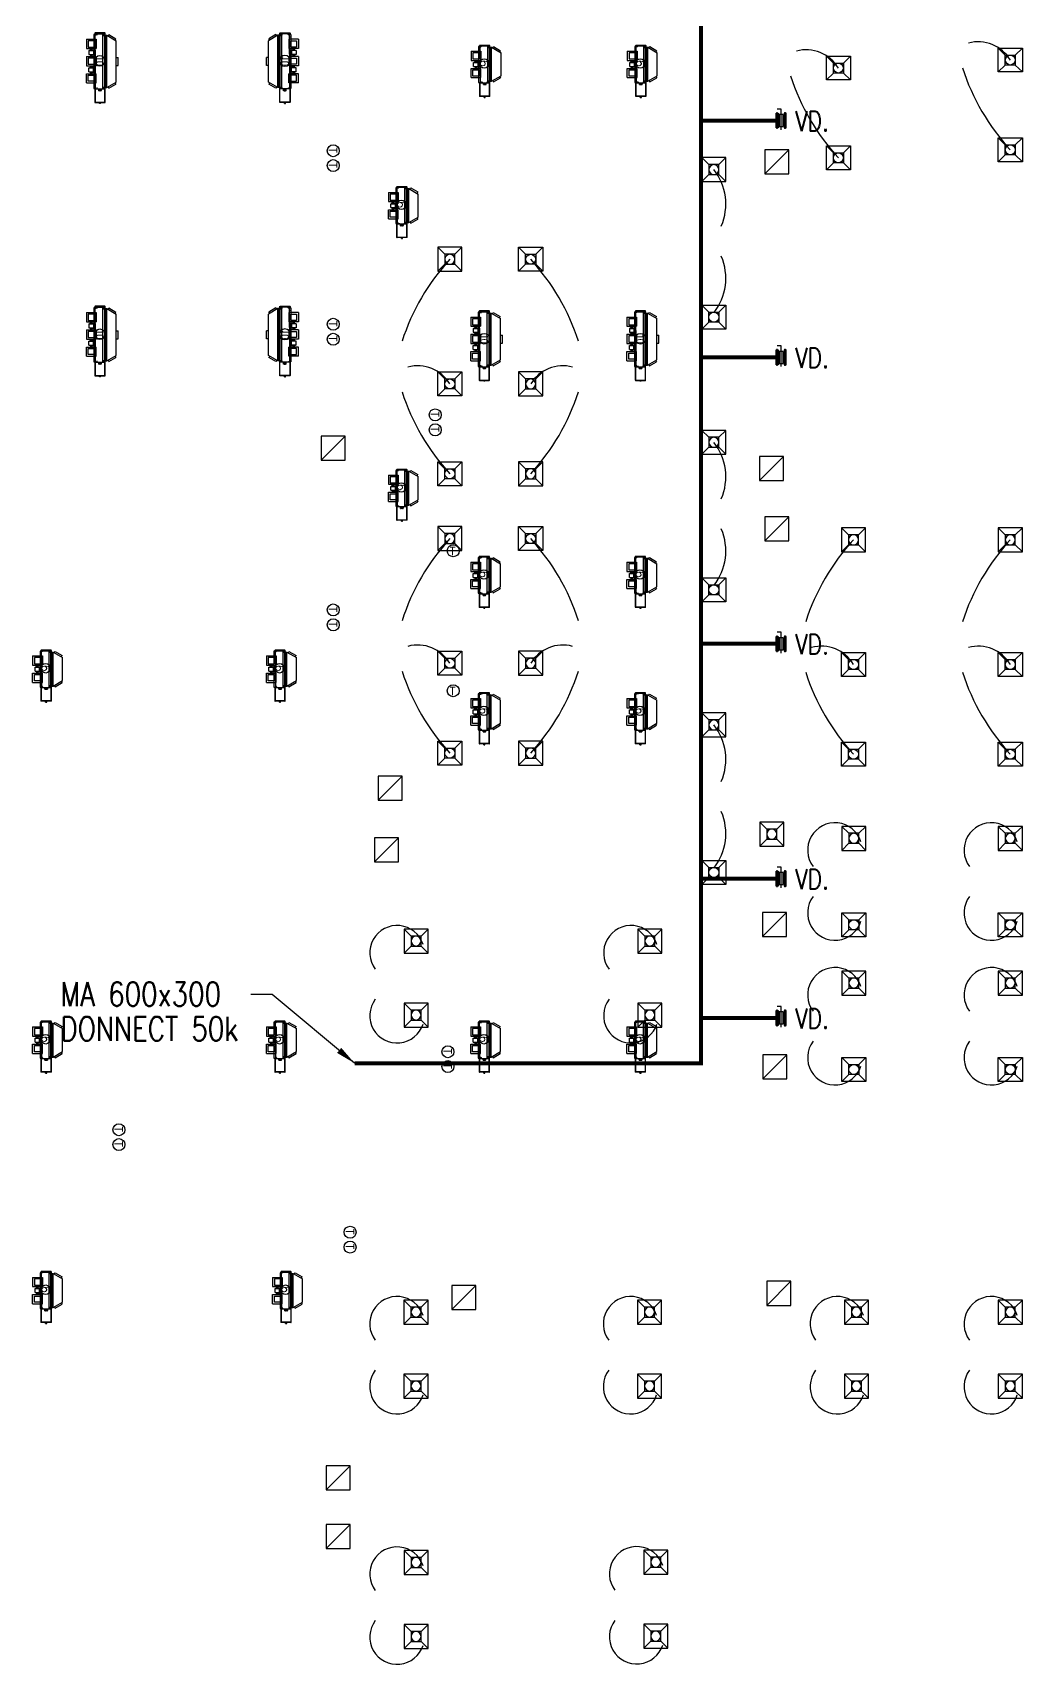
# Model space of a CAD drawing. Extents: x -32000 to 384674, y -29000 to 131250.
# Drawn here: x 359953 to 384674, y 8441 to 49217 of the extents above; entities that cross this region are included whole.
import ezdxf
from ezdxf.enums import TextEntityAlignment as Align

# ---------------------------------------------------------------- set-up
doc = ezdxf.new("R2010")
doc.units = 0
doc.header["$LTSCALE"] = 250
doc.linetypes.add('XFM2D30-200K$0$HIDDEN2', pattern=[4.7625, 3.175, -1.5875])
for name, color, linetype in [('AREA', 1, 'Continuous'), ('XFM2D30-200K$0$M-DUCT-DAPR', 3, 'Continuous'), ('XFM2D30-200K$0$M-DUCT-DIFF', 3, 'Continuous'), ('XFM2D30-200K$0$M-DUCT-FLEX', 3, 'Continuous'), ('XFM2D30-200K$0$M-DUCT-TEXT', 4, 'Continuous'), ('XFM2D30-200K$0$M-MAU-DUCT', 150, 'Continuous'), ('XFM2D30-200K$0$M-PIPE-TEXT-ARROR', 91, 'Continuous'), ('XFM2Q30-200K$0$AP5B-XFM2Q10$0$20190625', 7, 'Continuous'), ('XFM2Q30-200K$0$M-EQPM-FCU', 22, 'Continuous'), ('XFM2Q30-200K$0$M-EQPM-TEXT', 5, 'Continuous'), ('XFM2Q30-200K$0$M-HVAC-3SPEED', 2, 'Continuous'), ('XFM2Q30-200K$0$M-HVAC-EQPM', 22, 'Continuous'), ('XFM2Q30-200K$0$MSE_FAB LB2_1103$0$15P1-XFM2QB2$0$XFCM2Q20$0$M-EQPM-TEXT', 5, 'Continuous')]:
    doc.layers.add(name, color=color, linetype=linetype)
doc.styles.add('XFM2D30-200K$0$aa-txt', font='simplex.shx', dxfattribs={"bigfont": 'china.shx'})
doc.styles.add('XFM2Q30-200K$0$MSE_FAB LB2_1103$0$15P1-XFM2QB2$0$XFCM2Q20$0$AA-TXT', font='simplex.shx', dxfattribs={"width": 0.8, "bigfont": 'china.shx'})
doc.styles.add('XFM2Q30-200K$0$ROMAND', font='ROMAND.SHX')
doc.styles.add('XFM2Q30-200K$0$ROMANS', font='ROMANS')
doc.linetypes.add('XFM2D30-200K$0$BATTING', pattern='A,0.0001,-0.1,[134,ltypeshp.shx,S=0.1,R=0,X=-0.1,Y=0],-0.2,[134,ltypeshp.shx,S=0.1,R=180,X=0.1,Y=0],-0.1', length=0.4001)
doc.dimstyles.new('XFM2D30-200K$0$adim-200', dxfattribs={"dimscale": 200, "dimtxt": 0.3, "dimasz": 2.5, "dimexe": 0.1, "dimexo": 0.5, "dimgap": 0.15, "dimtad": 0, "dimdec": 4, "dimzin": 3, "dimdsep": 46, "dimtxsty": 'XFM2D30-200K$0$aa-txt', "dimcen": 2.5, "dimclrd": 256, "dimclre": 256, "dimclrt": 256, "dimadec": 0, "dimazin": 0, "dimtfac": 1, "dimtdec": 4, "dimtmove": 0, "dimatfit": 3, "dimfxl": 1, "dimtolj": 1, "dimtzin": 0, "dimarcsym": 0})

# ---------------------------------------------------------------- blocks, each defined once
blk = doc.blocks.new('XFM2D30-200K$0$SD')
at = {"layer": 'XFM2D30-200K$0$M-DUCT-DIFF'}
for p, q in [((-486, 534), (-663, 712)), ((-663, 102), (-663, 712)), ((-663, 712), (-54, 712)), ((-486, 534), (-232, 534)), ((-486, 280), (-486, 534)), ((-54, 712), (-232, 534)), ((-232, 534), (-232, 280)), ((-54, 712), (-54, 102)), ((-486, 280), (-663, 102)), ((-54, 102), (-663, 102)), ((-232, 280), (-486, 280)), ((-54, 102), (-232, 280))]:
    blk.add_line(p, q, dxfattribs=at)
blk.add_circle((-359, 407), 127, dxfattribs=at)
blk = doc.blocks.new('XFM2D30-200K$0$RG')
for p, q in [((1, 61), (-60, 0)), ((1, 61), (-60, 61)), ((-60, 61), (-60, 0)), ((1, 0), (1, 61)), ((-60, 0), (1, 0))]:
    blk.add_line(p, q)
blk = doc.blocks.new('XFM2Q30-200K$0$TT')
at = {"layer": 'XFM2Q30-200K$0$M-HVAC-3SPEED'}
blk.add_circle((0, 0), 15, dxfattribs=at)
at = {"layer": 'XFM2Q30-200K$0$M-HVAC-3SPEED', "style": 'XFM2Q30-200K$0$ROMAND'}
blk.add_text('T', height=20, dxfattribs=at).set_placement((-8.4, -10.9))
blk = doc.blocks.new('XFM2Q30-200K$0$FCU-600')
at = {"layer": 'XFM2Q30-200K$0$M-EQPM-FCU'}
for p, q in [((-34.6, 81.9), (-38.4, 81.9)), ((-36.3, 91.2), (-26.1, 108.8)), ((-32.9, 89.2), (-36.3, 91.2)), ((-34.6, 86.3), (-21, 109.7)), ((-34.6, 83.3), (-34.6, 86.3)), ((-34.6, 80.9), (-34.6, 83.3)), ((50.3, 83.3), (-34.6, 83.3)), ((50.3, 86.3), (-34.4, 86.3)), ((-34.4, 80.9), (-34.4, 83.3)), ((-34.4, 83.3), (-34.4, 76.4)), ((-34.4, 76.4), (-34.4, 82.7)), ((-22.7, 106.8), (-26.1, 108.8)), ((36.7, 109.7), (-21, 109.7)), ((50.3, 86.3), (36.7, 109.7)), ((38.4, 106.8), (41.7, 108.8)), ((51.9, 91.2), (41.7, 108.8)), ((48.6, 89.2), (51.9, 91.2)), ((50.1, 76.4), (50.1, 83.3)), ((50.1, 81.7), (50.1, 76.4)), ((50.3, 83.3), (50.3, 86.3)), ((50.3, 80.9), (50.3, 83.3)), ((87.2, 81.9), (50.3, 81.9)), ((-39.2, 81.1), (-39.2, 56.7)), ((-38.6, 81), (-38.6, 56.8)), ((-34.6, 81.2), (-38.4, 81.2)), ((-38.4, 56.6), (-36.6, 56.6)), ((-38.4, 55.9), (-36.6, 55.9)), ((-38.1, 80.7), (-34.4, 80.7)), ((-38.1, 57.2), (-38.1, 80.7)), ((-34.4, 76.4), (-38.1, 76.4)), ((-9.9, 57.2), (-38.1, 57.2)), ((-36.9, 80.7), (-36.9, 80.9)), ((-36.9, 80.9), (-34.6, 80.9)), ((-36.9, 78.1), (-36.9, 78.7)), ((-36.9, 59.7), (-36.9, 59.1)), ((-36.6, 57.2), (-36.6, 53.8)), ((-36.6, 53.8), (52.9, 53.8)), ((-35.9, 78.1), (-35.9, 78.7)), ((-35.9, 59.7), (-35.9, 59.1)), ((50.1, 80.8), (-34.4, 80.8)), ((50.1, 76.4), (-34.4, 76.4)), ((-24.9, 53.8), (-24.9, 59.4)), ((-24.9, 59.4), (-1.9, 59.4)), ((-24.9, 35.2), (-24.9, 53.8)), ((-5.5, 55.2), (-20.9, 55.2)), ((-20.9, 55.2), (-20.9, 53.8)), ((-20.9, 53.8), (-20.9, 39.6)), ((-13.6, 57.2), (52.6, 57.2)), ((-5.5, 55.2), (-5.5, 53.8)), ((-5.5, 39.6), (-5.5, 53.8)), ((-1.9, 53.8), (-1.9, 59.4)), ((-1.9, 35.2), (-1.9, 53.8)), ((-1.9, 47.5), (0.9, 47.5)), ((-1.9, 47.5), (0.9, 47.5)), ((-1.9, 46.3), (0.9, 46.3)), ((-1.9, 46.3), (0.9, 46.3)), ((1.4, 48.8), (0.9, 48.8)), ((0.9, 45), (0.9, 48.8)), ((1.4, 45), (0.9, 45)), ((2, 49.8), (1.4, 49.8)), ((1.4, 44), (1.4, 49.8)), ((3.2, 44), (1.4, 44)), ((2, 46.9), (2, 57.2)), ((2.3, 46.9), (2.3, 56.5)), ((3.2, 49.8), (2.3, 49.8)), ((13.7, 56.7), (2.5, 56.7)), ((13, 52.7), (3.2, 52.7)), ((3.2, 41.2), (3.2, 52.7)), ((13, 41.2), (3.2, 41.2)), ((13, 41.2), (13, 52.7)), ((13, 49.8), (13.9, 49.8)), ((13, 44), (14.8, 44)), ((13.9, 46.9), (13.9, 56.5)), ((14.2, 46.9), (14.2, 57.2)), ((14.2, 49.8), (14.8, 49.8)), ((14.8, 44), (14.8, 49.8)), ((14.8, 48.8), (15.3, 48.8)), ((14.8, 45), (15.3, 45)), ((15.3, 45), (15.3, 48.8)), ((18.1, 47.5), (15.3, 47.5)), ((18.1, 46.3), (15.3, 46.3)), ((41.1, 59.4), (18.1, 59.4)), ((18.1, 53.8), (18.1, 59.4)), ((18.1, 35.2), (18.1, 53.8)), ((21.7, 55.2), (21.7, 53.8)), ((21.7, 55.2), (37.1, 55.2)), ((21.7, 39.6), (21.7, 53.8)), ((37.1, 55.2), (37.1, 53.8)), ((37.1, 53.8), (37.1, 39.6)), ((41.1, 53.8), (41.1, 59.4)), ((41.1, 35.2), (41.1, 53.8)), ((53.8, 80.7), (50.1, 80.7)), ((53.8, 76.4), (50.1, 76.4)), ((50.1, 57.2), (53.8, 57.2)), ((87.2, 81.2), (50.3, 81.2)), ((52.8, 80.9), (50.3, 80.9)), ((51.6, 78.1), (51.6, 78.7)), ((51.6, 59.7), (51.6, 59.1)), ((52.6, 78.1), (52.6, 78.7)), ((52.6, 59.7), (52.6, 59.1)), ((52.8, 80.7), (52.8, 80.9)), ((52.9, 53.8), (52.9, 57.2)), ((52.9, 56.6), (87.2, 56.6)), ((52.9, 55.9), (87.2, 55.9)), ((53.8, 57.2), (53.8, 80.7)), ((58.4, 72.2), (53.8, 72.2)), ((55.1, 71.2), (53.8, 71.2)), ((54.8, 70.3), (53.8, 70.3)), ((54.7, 69.4), (53.8, 69.4)), ((54.7, 68.5), (53.8, 68.5)), ((54.8, 67.5), (53.8, 67.5)), ((55.1, 66.6), (53.8, 66.6)), ((58.4, 65.6), (53.8, 65.6)), ((54.7, 69.6), (54.9, 69.6)), ((54.7, 68.3), (54.7, 69.6)), ((54.7, 68.3), (54.9, 68.3)), ((54.9, 69.6), (56, 70.7)), ((54.9, 68.3), (56.1, 67.1)), ((55, 70.3), (55.3, 70)), ((55, 67.6), (55.3, 67.9)), ((55.4, 71.1), (55.9, 70.6)), ((55.4, 66.8), (55.9, 67.3)), ((56.1, 67.1), (58.9, 67.1)), ((56.2, 70.8), (58.9, 70.8)), ((56.3, 72), (56.4, 72.1)), ((56.3, 71.7), (56.3, 72)), ((56.3, 72), (57.8, 72)), ((56.3, 71.7), (56.4, 71.6)), ((56.3, 71.7), (57.8, 71.7)), ((57.7, 72.1), (56.4, 72.1)), ((57.7, 71.6), (56.4, 71.6)), ((56.5, 70.9), (56.5, 70.8)), ((57.7, 70.9), (56.5, 70.9)), ((56.6, 71.7), (56.6, 72)), ((56.8, 70.9), (56.8, 71.6)), ((56.9, 71.7), (56.9, 72)), ((57.2, 71.7), (57.2, 72)), ((57.4, 70.9), (57.4, 71.6)), ((57.5, 71.7), (57.5, 72)), ((57.8, 72), (57.7, 72.1)), ((57.7, 71.6), (57.8, 71.7)), ((57.7, 70.9), (57.7, 70.8)), ((57.8, 71.7), (57.8, 72)), ((58.4, 70.8), (58.4, 72.2)), ((58.4, 65.6), (58.4, 67.1)), ((58.9, 70.8), (58.9, 67.1)), ((87.4, 81), (87.4, 56.8)), ((88, 81.1), (88, 56.7)), ((90.4, 70.3), (88, 70.3)), ((90.4, 67.6), (88, 67.6)), ((88.6, 67.6), (88.6, 70.3)), ((89.2, 67.6), (89.2, 70.3)), ((89.8, 67.6), (89.8, 70.3)), ((90.4, 67.6), (90.4, 70.3)), ((-24.9, 35.2), (-1.9, 35.2)), ((-20.9, 39.6), (-5.5, 39.6)), ((41.1, 35.2), (18.1, 35.2)), ((37.1, 39.6), (21.7, 39.6))]:
    blk.add_line(p, q, dxfattribs=at)
for centre, radius in [((-32.2, 82.5), 0.27), ((-32.2, 82.5), 0.27), ((-12.2, 82.5), 0.27), ((-12.2, 82.5), 0.27), ((7.8, 82.5), 0.27), ((7.8, 82.5), 0.27), ((27.8, 82.5), 0.27), ((27.8, 82.5), 0.27), ((47.8, 82.5), 0.27), ((-36.4, 75.5), 0.16), ((-36.4, 62.4), 0.16), ((52.1, 75.5), 0.16), ((52.1, 62.4), 0.16)]:
    blk.add_circle(centre, radius, dxfattribs=at)
for centre, radius, start, end in [((-38.4, 81.1), 0.8, 90, 180), ((87.2, 81.1), 0.8, 0, 90), ((-38.4, 56.7), 0.8, 180, 270), ((-38.4, 81), 0.2, 90, 180), ((-38.4, 56.8), 0.2, 180, 270), ((-36.4, 78.7), 0.5, 0, 180), ((-36.4, 78.1), 0.5, 180, 0), ((-36.4, 59.7), 0.5, 0, 180), ((-36.4, 59.1), 0.5, 180, 0), ((2.5, 56.5), 0.2, 90, 180), ((13.7, 56.5), 0.2, 0, 90), ((52.1, 78.7), 0.5, 0, 180), ((52.1, 78.1), 0.5, 180, 0), ((52.1, 59.7), 0.5, 0, 180), ((52.1, 59.1), 0.5, 180, 0), ((54.8, 70.1), 0.2, 45, 90), ((54.8, 67.7), 0.2, 270, 315), ((55.1, 70.8), 0.4, 45, 90), ((55.1, 67), 0.4, 270, 315), ((56.2, 70.5), 0.3, 90, 135), ((87.2, 81), 0.2, 0, 90), ((87.2, 56.8), 0.2, 270, 0), ((87.2, 56.7), 0.8, 270, 0)]:
    blk.add_arc(centre, radius, start, end, dxfattribs=at)
at = {"layer": 'XFM2Q30-200K$0$M-EQPM-TEXT', "color": 3}
blk.add_circle((5.9, 67.7), 11.8, dxfattribs=at)
at = {"layer": 'XFM2Q30-200K$0$M-EQPM-TEXT', "color": 3, "style": 'XFM2Q30-200K$0$ROMANS', "text_generation_flag": 6}
blk.add_text('6', height=20, rotation=180, dxfattribs=at).set_placement((5.5, 67.9), align=Align.MIDDLE)
blk = doc.blocks.new('XFM2Q30-200K$0$FCU-D1000')
at = {"layer": 'XFM2Q30-200K$0$M-EQPM-FCU'}
for p, q in [((-51.9, 5.1), (-41.7, 22.7)), ((-48.6, 3.1), (-51.9, 5.1)), ((-50.3, 0.2), (-36.7, 23.6)), ((-50.3, -2.8), (-50.3, 0.2)), ((80.1, 0.2), (-50.3, 0.2)), ((-38.3, 20.7), (-41.7, 22.7)), ((66.5, 23.6), (-36.7, 23.6)), ((24.9, 28.6), (4.9, 28.6)), ((4.9, 23.6), (4.9, 28.6)), ((24.9, 23.6), (24.9, 28.6)), ((80.1, 0.2), (66.5, 23.6)), ((68.2, 20.7), (71.6, 22.7)), ((81.8, 5.1), (71.6, 22.7)), ((78.4, 3.1), (81.8, 5.1)), ((80.1, -2.8), (80.1, 0.2)), ((-56.3, -5), (-56.3, -29.4)), ((-56.3, -5), (-56.3, -29.4)), ((-55.7, -5.1), (-55.7, -29.3)), ((-55.7, -5.1), (-55.7, -29.3)), ((-50.3, -4.2), (-54, -4.2)), ((-50.3, -4.2), (-54, -4.2)), ((-50.3, -4.9), (-54, -4.9)), ((-50.3, -4.9), (-54, -4.9)), ((-54, -29.5), (-52.3, -29.5)), ((-54, -29.5), (-52.3, -29.5)), ((-54, -30.2), (-52.3, -30.2)), ((-54, -30.2), (-52.3, -30.2)), ((-53.8, -5.4), (-50.1, -5.4)), ((-53.8, -28.9), (-53.8, -5.4)), ((-53.8, -5.4), (-50.1, -5.4)), ((-53.8, -28.9), (-53.8, -5.4)), ((-50.1, -9.7), (-53.8, -9.7)), ((-50.1, -9.7), (-53.8, -9.7)), ((-3.5, -28.9), (-53.8, -28.9)), ((-3.5, -28.9), (-53.8, -28.9)), ((-52.6, -5.4), (-52.6, -5.2)), ((-52.6, -5.2), (-50.3, -5.2)), ((-52.6, -5.4), (-52.6, -5.2)), ((-52.6, -5.2), (-50.3, -5.2)), ((-52.6, -8), (-52.6, -7.4)), ((-52.6, -8), (-52.6, -7.4)), ((-52.6, -26.4), (-52.6, -27)), ((-52.6, -26.4), (-52.6, -27)), ((-52.3, -28.9), (-52.3, -32.3)), ((-52.3, -28.9), (-52.3, -32.3)), ((-52.3, -32.3), (82.7, -32.3)), ((-52.3, -32.3), (82.7, -32.3)), ((-51.6, -8), (-51.6, -7.4)), ((-51.6, -8), (-51.6, -7.4)), ((-51.6, -26.4), (-51.6, -27)), ((-51.6, -26.4), (-51.6, -27)), ((80.1, -2.8), (-50.3, -2.8)), ((-50.3, -5.2), (-50.3, -2.8)), ((80.1, -2.8), (-50.3, -2.8)), ((-50.3, -5.2), (-50.3, -2.8)), ((-50.1, -5.2), (-50.1, -2.8)), ((-50.1, -2.8), (-50.1, -9.7)), ((-50.1, -5.2), (-50.1, -2.8)), ((-50.1, -2.8), (-50.1, -9.7)), ((-50.1, -9.7), (-50.1, -3.4)), ((-50.1, -9.7), (-50.1, -3.4)), ((79.9, -5.3), (-50.1, -5.3)), ((79.9, -5.3), (-50.1, -5.3)), ((79.9, -9.7), (-50.1, -9.7)), ((79.9, -9.7), (-50.1, -9.7)), ((-45.1, -3.6), (-45.9, -3.6)), ((-45.1, -3.6), (-45.9, -3.6)), ((-45.1, -30.2), (-45.9, -30.2)), ((-45.1, -30.2), (-45.9, -30.2)), ((-45.5, -4), (-45.5, -3.2)), ((-45.5, -4), (-45.5, -3.2)), ((-45.5, -4), (-45.5, -3.2)), ((-45.5, -4), (-45.5, -3.2)), ((-45.5, -30.6), (-45.5, -29.8)), ((-45.5, -30.6), (-45.5, -29.8)), ((-40.3, -32.3), (-40.3, -26.7)), ((-40.3, -26.7), (-17.3, -26.7)), ((-40.3, -32.3), (-40.3, -26.7)), ((-40.3, -26.7), (-17.3, -26.7)), ((-40.3, -51), (-40.3, -32.3)), ((-40.3, -51), (-40.3, -32.3)), ((-36.3, -30.9), (-36.3, -32.3)), ((-21.1, -30.9), (-36.3, -30.9)), ((-36.3, -30.9), (-36.3, -32.3)), ((-21.1, -30.9), (-36.3, -30.9)), ((-36.3, -32.3), (-36.3, -46.5)), ((-36.3, -32.3), (-36.3, -46.5)), ((-25.1, -3.6), (-25.9, -3.6)), ((-25.1, -3.6), (-25.9, -3.6)), ((-25.1, -30.2), (-25.9, -30.2)), ((-25.1, -30.2), (-25.9, -30.2)), ((-25.5, -4), (-25.5, -3.2)), ((-25.5, -4), (-25.5, -3.2)), ((-25.5, -4), (-25.5, -3.2)), ((-25.5, -4), (-25.5, -3.2)), ((-25.5, -30.6), (-25.5, -29.8)), ((-25.5, -30.6), (-25.5, -29.8)), ((-20.9, -30.9), (-20.9, -32.3)), ((-20.9, -30.9), (-20.9, -32.3)), ((-20.9, -46.5), (-20.9, -32.3)), ((-20.9, -46.5), (-20.9, -32.3)), ((-17.3, -32.3), (-17.3, -26.7)), ((-17.3, -32.3), (-17.3, -26.7)), ((-17.3, -51), (-17.3, -32.3)), ((-17.3, -51), (-17.3, -32.3)), ((-17.3, -38.6), (-14.5, -38.6)), ((-17.3, -38.6), (-14.5, -38.6)), ((-17.3, -39.8), (-14.5, -39.8)), ((-17.3, -39.8), (-14.5, -39.8)), ((-14.5, -41.1), (-14.5, -37.3)), ((-14, -37.3), (-14.5, -37.3)), ((-14.5, -41.1), (-14.5, -37.3)), ((-14, -37.3), (-14.5, -37.3)), ((-13.4, -36.3), (-14, -36.3)), ((-14, -42.1), (-14, -36.3)), ((-13.4, -36.3), (-14, -36.3)), ((-14, -42.1), (-14, -36.3)), ((-13.4, -39.2), (-13.4, -28.9)), ((-13.4, -39.2), (-13.4, -28.9)), ((-13.1, -39.2), (-13.1, -29.6)), ((-13.1, -39.2), (-13.1, -29.6)), ((-12.2, -36.3), (-13.1, -36.3)), ((-12.2, -36.3), (-13.1, -36.3)), ((-12.9, -29.4), (-1.7, -29.4)), ((-12.9, -29.4), (-1.7, -29.4)), ((-12.2, -44.9), (-12.2, -33.4)), ((-12.2, -33.4), (-2.4, -33.4)), ((-12.2, -44.9), (-12.2, -33.4)), ((-12.2, -33.4), (-2.4, -33.4)), ((-7.2, -28.9), (82.4, -28.9)), ((-7.2, -28.9), (82.4, -28.9)), ((-5.1, -3.6), (-5.9, -3.6)), ((-5.1, -3.6), (-5.9, -3.6)), ((-5.1, -30.2), (-5.9, -30.2)), ((-5.1, -30.2), (-5.9, -30.2)), ((-5.5, -4), (-5.5, -3.2)), ((-5.5, -4), (-5.5, -3.2)), ((-5.5, -4), (-5.5, -3.2)), ((-5.5, -4), (-5.5, -3.2)), ((-5.5, -30.6), (-5.5, -29.8)), ((-5.5, -30.6), (-5.5, -29.8)), ((-2.4, -44.9), (-2.4, -33.4)), ((-2.4, -44.9), (-2.4, -33.4)), ((-2.4, -36.3), (-1.5, -36.3)), ((-2.4, -36.3), (-1.5, -36.3)), ((-1.5, -39.2), (-1.5, -29.6)), ((-1.5, -39.2), (-1.5, -29.6)), ((-1.2, -39.2), (-1.2, -28.9)), ((-1.2, -39.2), (-1.2, -28.9)), ((-1.2, -36.3), (-0.6, -36.3)), ((-1.2, -36.3), (-0.6, -36.3)), ((-0.6, -42.1), (-0.6, -36.3)), ((-0.6, -42.1), (-0.6, -36.3)), ((-0.6, -37.3), (-0.1, -37.3)), ((-0.6, -37.3), (-0.1, -37.3)), ((-0.1, -41.1), (-0.1, -37.3)), ((-0.1, -41.1), (-0.1, -37.3)), ((2.7, -38.6), (-0.1, -38.6)), ((2.7, -38.6), (-0.1, -38.6)), ((2.7, -39.8), (-0.1, -39.8)), ((2.7, -39.8), (-0.1, -39.8)), ((2.7, -32.3), (2.7, -26.7)), ((2.7, -26.7), (25.7, -26.7)), ((2.7, -32.3), (2.7, -26.7)), ((2.7, -26.7), (25.7, -26.7)), ((2.7, -51), (2.7, -32.3)), ((2.7, -51), (2.7, -32.3)), ((21.9, -30.9), (6.8, -30.9)), ((6.8, -30.9), (6.8, -32.3)), ((21.9, -30.9), (6.8, -30.9)), ((6.8, -30.9), (6.8, -32.3)), ((6.8, -32.3), (6.8, -46.5)), ((6.8, -32.3), (6.8, -46.5)), ((14.9, -3.6), (14.1, -3.6)), ((14.9, -3.6), (14.1, -3.6)), ((14.9, -30.2), (14.1, -30.2)), ((14.9, -30.2), (14.1, -30.2)), ((14.5, -4), (14.5, -3.2)), ((14.5, -4), (14.5, -3.2)), ((14.5, -4), (14.5, -3.2)), ((14.5, -4), (14.5, -3.2)), ((14.5, -30.6), (14.5, -29.8)), ((14.5, -30.6), (14.5, -29.8)), ((22.2, -30.9), (22.2, -32.3)), ((22.2, -30.9), (22.2, -32.3)), ((22.2, -46.5), (22.2, -32.3)), ((22.2, -46.5), (22.2, -32.3)), ((25.7, -32.3), (25.7, -26.7)), ((25.7, -32.3), (25.7, -26.7)), ((25.7, -51), (25.7, -32.3)), ((25.7, -51), (25.7, -32.3)), ((25.7, -38.6), (28.6, -38.6)), ((25.7, -38.6), (28.6, -38.6)), ((25.7, -38.6), (28.6, -38.6)), ((25.7, -38.6), (28.6, -38.6)), ((25.7, -39.8), (28.6, -39.8)), ((25.7, -39.8), (28.6, -39.8)), ((25.7, -39.8), (28.6, -39.8)), ((25.7, -39.8), (28.6, -39.8)), ((29.1, -37.3), (28.6, -37.3)), ((28.6, -41.1), (28.6, -37.3)), ((29.1, -37.3), (28.6, -37.3)), ((28.6, -41.1), (28.6, -37.3)), ((29.6, -36.3), (29.1, -36.3)), ((29.1, -42.1), (29.1, -36.3)), ((29.6, -36.3), (29.1, -36.3)), ((29.1, -42.1), (29.1, -36.3)), ((29.6, -39.2), (29.6, -28.9)), ((29.6, -39.2), (29.6, -28.9)), ((29.9, -39.2), (29.9, -29.6)), ((29.9, -39.2), (29.9, -29.6)), ((30.9, -36.3), (29.9, -36.3)), ((30.9, -36.3), (29.9, -36.3)), ((41.3, -29.4), (30.1, -29.4)), ((41.3, -29.4), (30.1, -29.4)), ((40.7, -33.4), (30.9, -33.4)), ((30.9, -44.9), (30.9, -33.4)), ((40.7, -33.4), (30.9, -33.4)), ((30.9, -44.9), (30.9, -33.4)), ((34.9, -3.6), (34.1, -3.6)), ((34.9, -3.6), (34.1, -3.6)), ((34.9, -30.2), (34.1, -30.2)), ((34.9, -30.2), (34.1, -30.2)), ((34.5, -4), (34.5, -3.2)), ((34.5, -4), (34.5, -3.2)), ((34.5, -4), (34.5, -3.2)), ((34.5, -4), (34.5, -3.2)), ((34.5, -30.6), (34.5, -29.8)), ((34.5, -30.6), (34.5, -29.8)), ((40.7, -44.9), (40.7, -33.4)), ((40.7, -44.9), (40.7, -33.4)), ((40.7, -36.3), (41.5, -36.3)), ((40.7, -36.3), (41.5, -36.3)), ((41.5, -39.2), (41.5, -29.6)), ((41.5, -39.2), (41.5, -29.6)), ((41.8, -39.2), (41.8, -28.9)), ((41.8, -39.2), (41.8, -28.9)), ((41.8, -36.3), (42.5, -36.3)), ((41.8, -36.3), (42.5, -36.3)), ((42.5, -42.1), (42.5, -36.3)), ((42.5, -42.1), (42.5, -36.3)), ((42.5, -37.3), (43, -37.3)), ((42.5, -37.3), (43, -37.3)), ((43, -41.1), (43, -37.3)), ((43, -41.1), (43, -37.3)), ((45.8, -38.6), (43, -38.6)), ((45.8, -38.6), (43, -38.6)), ((45.8, -39.8), (43, -39.8)), ((45.8, -39.8), (43, -39.8)), ((68.8, -26.7), (45.8, -26.7)), ((45.8, -32.3), (45.8, -26.7)), ((68.8, -26.7), (45.8, -26.7)), ((45.8, -32.3), (45.8, -26.7)), ((45.8, -51), (45.8, -32.3)), ((45.8, -51), (45.8, -32.3)), ((49.4, -30.9), (49.4, -32.3)), ((49.4, -30.9), (49.4, -32.3)), ((49.4, -46.5), (49.4, -32.3)), ((49.4, -46.5), (49.4, -32.3)), ((49.6, -30.9), (64.7, -30.9)), ((49.6, -30.9), (64.7, -30.9)), ((54.9, -3.6), (54.1, -3.6)), ((54.9, -3.6), (54.1, -3.6)), ((54.9, -30.2), (54.1, -30.2)), ((54.9, -30.2), (54.1, -30.2)), ((54.5, -4), (54.5, -3.2)), ((54.5, -4), (54.5, -3.2)), ((54.5, -4), (54.5, -3.2)), ((54.5, -4), (54.5, -3.2)), ((54.5, -30.6), (54.5, -29.8)), ((54.5, -30.6), (54.5, -29.8)), ((64.7, -30.9), (64.7, -32.3)), ((64.7, -30.9), (64.7, -32.3)), ((64.7, -32.3), (64.7, -46.5)), ((64.7, -32.3), (64.7, -46.5)), ((68.8, -32.3), (68.8, -26.7)), ((68.8, -32.3), (68.8, -26.7)), ((68.8, -51), (68.8, -32.3)), ((68.8, -51), (68.8, -32.3)), ((74.9, -3.6), (74.1, -3.6)), ((74.9, -3.6), (74.1, -3.6)), ((74.9, -30.2), (74.1, -30.2)), ((74.9, -30.2), (74.1, -30.2)), ((74.5, -4), (74.5, -3.2)), ((74.5, -4), (74.5, -3.2)), ((74.5, -4), (74.5, -3.2)), ((74.5, -4), (74.5, -3.2)), ((74.5, -30.6), (74.5, -29.8)), ((74.5, -30.6), (74.5, -29.8)), ((79.9, -9.7), (79.9, -2.8)), ((79.9, -9.7), (79.9, -2.8)), ((79.9, -4.4), (79.9, -9.7)), ((79.9, -4.4), (79.9, -9.7)), ((83.6, -5.4), (79.9, -5.4)), ((83.6, -5.4), (79.9, -5.4)), ((83.6, -9.7), (79.9, -9.7)), ((83.6, -9.7), (79.9, -9.7)), ((79.9, -28.9), (83.6, -28.9)), ((79.9, -28.9), (83.6, -28.9)), ((80.1, -5.2), (80.1, -2.8)), ((80.1, -5.2), (80.1, -2.8)), ((117.1, -4.2), (80.1, -4.2)), ((117.1, -4.2), (80.1, -4.2)), ((117.1, -4.9), (80.1, -4.9)), ((117.1, -4.9), (80.1, -4.9)), ((82.6, -5.2), (80.1, -5.2)), ((82.6, -5.2), (80.1, -5.2)), ((81.4, -8), (81.4, -7.4)), ((81.4, -8), (81.4, -7.4)), ((81.4, -26.4), (81.4, -27)), ((81.4, -26.4), (81.4, -27)), ((82.4, -8), (82.4, -7.4)), ((82.4, -8), (82.4, -7.4)), ((82.4, -26.4), (82.4, -27)), ((82.4, -26.4), (82.4, -27)), ((82.6, -5.4), (82.6, -5.2)), ((82.6, -5.4), (82.6, -5.2)), ((82.7, -32.3), (82.7, -28.9)), ((82.7, -32.3), (82.7, -28.9)), ((82.7, -29.5), (117.1, -29.5)), ((82.7, -29.5), (117.1, -29.5)), ((82.7, -30.2), (117.1, -30.2)), ((82.7, -30.2), (117.1, -30.2)), ((83.6, -28.9), (83.6, -5.4)), ((83.6, -28.9), (83.6, -5.4)), ((88.3, -13.9), (83.6, -13.9)), ((88.3, -13.9), (83.6, -13.9)), ((85, -14.9), (83.6, -14.9)), ((85, -14.9), (83.6, -14.9)), ((84.7, -15.8), (83.6, -15.8)), ((84.7, -15.8), (83.6, -15.8)), ((84.5, -16.7), (83.6, -16.7)), ((84.5, -16.7), (83.6, -16.7)), ((84.5, -17.6), (83.6, -17.6)), ((84.5, -17.6), (83.6, -17.6)), ((84.7, -18.6), (83.6, -18.6)), ((84.7, -18.6), (83.6, -18.6)), ((85, -19.5), (83.6, -19.5)), ((85, -19.5), (83.6, -19.5)), ((88.3, -20.5), (83.6, -20.5)), ((88.3, -20.5), (83.6, -20.5)), ((84.5, -16.5), (84.8, -16.5)), ((84.5, -17.8), (84.5, -16.5)), ((84.5, -16.5), (84.8, -16.5)), ((84.5, -17.8), (84.5, -16.5)), ((84.5, -17.8), (84.8, -17.8)), ((84.5, -17.8), (84.8, -17.8)), ((84.8, -16.5), (85.9, -15.4)), ((84.8, -16.5), (85.9, -15.4)), ((84.8, -15.8), (85.1, -16.1)), ((84.8, -15.8), (85.1, -16.1)), ((84.8, -17.8), (85.9, -19)), ((84.8, -17.8), (85.9, -19)), ((84.8, -18.5), (85.1, -18.2)), ((84.8, -18.5), (85.1, -18.2)), ((85.3, -15), (85.8, -15.5)), ((85.3, -15), (85.8, -15.5)), ((85.3, -19.4), (85.8, -18.9)), ((85.3, -19.4), (85.8, -18.9)), ((85.9, -19), (88.8, -19)), ((85.9, -19), (88.8, -19)), ((86.1, -15.3), (88.8, -15.3)), ((86.1, -15.3), (88.8, -15.3)), ((86.2, -14.1), (86.3, -14)), ((86.2, -14.1), (86.3, -14)), ((86.2, -14.4), (86.2, -14.1)), ((86.2, -14.1), (87.7, -14.1)), ((86.2, -14.4), (86.2, -14.1)), ((86.2, -14.1), (87.7, -14.1)), ((86.2, -14.4), (86.3, -14.5)), ((86.2, -14.4), (87.7, -14.4)), ((86.2, -14.4), (86.3, -14.5)), ((86.2, -14.4), (87.7, -14.4)), ((87.6, -14), (86.3, -14)), ((87.6, -14), (86.3, -14)), ((87.6, -14.5), (86.3, -14.5)), ((87.6, -14.5), (86.3, -14.5)), ((86.3, -15.2), (86.3, -15.3)), ((87.5, -15.2), (86.3, -15.2)), ((86.3, -15.2), (86.3, -15.3)), ((87.5, -15.2), (86.3, -15.2)), ((86.5, -14.4), (86.5, -14.1)), ((86.5, -14.4), (86.5, -14.1)), ((86.6, -15.2), (86.6, -14.5)), ((86.6, -15.2), (86.6, -14.5)), ((86.8, -14.4), (86.8, -14.1)), ((86.8, -14.4), (86.8, -14.1)), ((87.1, -14.4), (87.1, -14.1)), ((87.1, -14.4), (87.1, -14.1)), ((87.2, -15.2), (87.2, -14.5)), ((87.2, -15.2), (87.2, -14.5)), ((87.4, -14.4), (87.4, -14.1)), ((87.4, -14.4), (87.4, -14.1)), ((87.5, -15.2), (87.5, -15.3)), ((87.5, -15.2), (87.5, -15.3)), ((87.7, -14.1), (87.6, -14)), ((87.7, -14.1), (87.6, -14)), ((87.6, -14.5), (87.7, -14.4)), ((87.6, -14.5), (87.7, -14.4)), ((87.7, -14.4), (87.7, -14.1)), ((87.7, -14.4), (87.7, -14.1)), ((88.3, -15.3), (88.3, -13.9)), ((88.3, -15.3), (88.3, -13.9)), ((88.3, -20.5), (88.3, -19)), ((88.3, -20.5), (88.3, -19)), ((88.8, -15.3), (88.8, -19)), ((88.8, -15.3), (88.8, -19)), ((117.1, -29.2), (117.1, -5)), ((117.1, -29.2), (117.1, -5)), ((117.7, -29.3), (117.7, -4.9)), ((117.7, -29.3), (117.7, -4.9)), ((120.1, -15.8), (117.7, -15.8)), ((120.1, -15.8), (117.7, -15.8)), ((120.1, -18.5), (117.7, -18.5)), ((120.1, -18.5), (117.7, -18.5)), ((118.4, -15.8), (118.4, -18.5)), ((118.4, -15.8), (118.4, -18.5)), ((118.9, -15.8), (118.9, -18.5)), ((118.9, -15.8), (118.9, -18.5)), ((119.5, -15.8), (119.5, -18.5)), ((119.5, -15.8), (119.5, -18.5)), ((120.1, -15.8), (120.1, -18.5)), ((120.1, -15.8), (120.1, -18.5)), ((-40.3, -51), (-17.3, -51)), ((-40.3, -51), (-17.3, -51)), ((-36.3, -46.5), (-20.9, -46.5)), ((-36.3, -46.5), (-20.9, -46.5)), ((-14, -41.1), (-14.5, -41.1)), ((-14, -41.1), (-14.5, -41.1)), ((-12.2, -42.1), (-14, -42.1)), ((-12.2, -42.1), (-14, -42.1)), ((-12.2, -44.9), (-2.4, -44.9)), ((-12.2, -44.9), (-2.4, -44.9)), ((-2.4, -42.1), (-0.6, -42.1)), ((-2.4, -42.1), (-0.6, -42.1)), ((-0.6, -41.1), (-0.1, -41.1)), ((-0.6, -41.1), (-0.1, -41.1)), ((2.7, -51), (25.7, -51)), ((2.7, -51), (25.7, -51)), ((6.8, -46.5), (22.2, -46.5)), ((6.8, -46.5), (22.2, -46.5)), ((29.1, -41.1), (28.6, -41.1)), ((29.1, -41.1), (28.6, -41.1)), ((30.9, -42.1), (29.1, -42.1)), ((30.9, -42.1), (29.1, -42.1)), ((40.7, -44.9), (30.9, -44.9)), ((40.7, -44.9), (30.9, -44.9)), ((40.7, -42.1), (42.5, -42.1)), ((40.7, -42.1), (42.5, -42.1)), ((42.5, -41.1), (43, -41.1)), ((42.5, -41.1), (43, -41.1)), ((68.8, -51), (45.8, -51)), ((68.8, -51), (45.8, -51)), ((64.7, -46.5), (49.4, -46.5)), ((64.7, -46.5), (49.4, -46.5))]:
    blk.add_line(p, q, dxfattribs=at)
for centre, radius in [((-52.1, -10.6), 0.16), ((-52.1, -10.6), 0.16), ((-52.1, -23.7), 0.16), ((-52.1, -23.7), 0.16), ((-45.5, -3.6), 0.27), ((-45.5, -3.6), 0.27), ((-45.5, -3.6), 0.27), ((-45.5, -3.6), 0.27), ((-45.5, -30.2), 0.27), ((-45.5, -30.2), 0.27), ((-25.5, -3.6), 0.27), ((-25.5, -3.6), 0.27), ((-25.5, -3.6), 0.27), ((-25.5, -3.6), 0.27), ((-25.5, -30.2), 0.27), ((-25.5, -30.2), 0.27), ((-5.5, -3.6), 0.27), ((-5.5, -3.6), 0.27), ((-5.5, -3.6), 0.27), ((-5.5, -3.6), 0.27), ((-5.5, -30.2), 0.27), ((-5.5, -30.2), 0.27), ((14.5, -3.6), 0.27), ((14.5, -3.6), 0.27), ((14.5, -3.6), 0.27), ((14.5, -3.6), 0.27), ((14.5, -30.2), 0.27), ((14.5, -30.2), 0.27), ((34.5, -3.6), 0.27), ((34.5, -3.6), 0.27), ((34.5, -3.6), 0.27), ((34.5, -3.6), 0.27), ((34.5, -30.2), 0.27), ((34.5, -30.2), 0.27), ((54.5, -3.6), 0.27), ((54.5, -3.6), 0.27), ((54.5, -3.6), 0.27), ((54.5, -3.6), 0.27), ((54.5, -30.2), 0.27), ((54.5, -30.2), 0.27), ((74.5, -3.6), 0.27), ((74.5, -3.6), 0.27), ((74.5, -3.6), 0.27), ((74.5, -3.6), 0.27), ((74.5, -30.2), 0.27), ((74.5, -30.2), 0.27), ((81.9, -10.6), 0.16), ((81.9, -10.6), 0.16), ((81.9, -23.7), 0.16), ((81.9, -23.7), 0.16)]:
    blk.add_circle(centre, radius, dxfattribs=at)
for centre, radius, start, end in [((-54.2, -7.4), 3.28, 87.393, 130.965), ((-54.2, -7.4), 3.28, 87.393, 130.965), ((-54.2, -26.9), 3.28, 229.035, 272.607), ((-54.2, -26.9), 3.28, 229.035, 272.607), ((-54.1, -11.2), 6.28, 88.8789, 104.5407), ((-54.1, -11.2), 6.28, 88.8789, 104.5407), ((-54.1, -23.2), 6.28, 255.4593, 271.1211), ((-54.1, -23.2), 6.28, 255.4593, 271.1211), ((-52.1, -7.4), 0.5, 0, 180), ((-52.1, -7.4), 0.5, 0, 180), ((-52.1, -8), 0.5, 180, 0), ((-52.1, -8), 0.5, 180, 0), ((-52.1, -26.4), 0.5, 0, 180), ((-52.1, -26.4), 0.5, 0, 180), ((-52.1, -27), 0.5, 180, 0), ((-52.1, -27), 0.5, 180, 0), ((-12.9, -29.6), 0.2, 90, 180), ((-12.9, -29.6), 0.2, 90, 180), ((-1.7, -29.6), 0.2, 0, 90), ((-1.7, -29.6), 0.2, 0, 90), ((30.1, -29.6), 0.2, 90, 180), ((30.1, -29.6), 0.2, 90, 180), ((41.3, -29.6), 0.2, 0, 90), ((41.3, -29.6), 0.2, 0, 90), ((81.9, -7.4), 0.5, 0, 180), ((81.9, -7.4), 0.5, 0, 180), ((81.9, -8), 0.5, 180, 0), ((81.9, -8), 0.5, 180, 0), ((81.9, -26.4), 0.5, 0, 180), ((81.9, -26.4), 0.5, 0, 180), ((81.9, -27), 0.5, 180, 0), ((81.9, -27), 0.5, 180, 0), ((84.7, -16), 0.2, 45, 90), ((84.7, -16), 0.2, 45, 90), ((84.7, -18.4), 0.2, 270, 315), ((84.7, -18.4), 0.2, 270, 315), ((85, -15.3), 0.4, 45, 90), ((85, -15.3), 0.4, 45, 90), ((85, -19.1), 0.4, 270, 315), ((85, -19.1), 0.4, 270, 315), ((86.1, -15.6), 0.3, 90, 135), ((86.1, -15.6), 0.3, 90, 135), ((116.9, -4.9), 0.8, 0, 90), ((116.9, -4.9), 0.8, 0, 90), ((116.9, -5), 0.2, 0, 90), ((116.9, -5), 0.2, 0, 90), ((116.9, -29.2), 0.2, 270, 0), ((116.9, -29.2), 0.2, 270, 0), ((116.9, -29.3), 0.8, 270, 0), ((116.9, -29.3), 0.8, 270, 0)]:
    blk.add_arc(centre, radius, start, end, dxfattribs=at)
at = {"layer": 'XFM2Q30-200K$0$MSE_FAB LB2_1103$0$15P1-XFM2QB2$0$XFCM2Q20$0$M-EQPM-TEXT', "linetype": 'ByBlock', "lineweight": -2}
blk.add_circle((13.7, -17.4), 13.3, dxfattribs=at)
at = {"layer": 'XFM2Q30-200K$0$MSE_FAB LB2_1103$0$15P1-XFM2QB2$0$XFCM2Q20$0$M-EQPM-TEXT', "linetype": 'ByBlock', "lineweight": -2, "style": 'XFM2Q30-200K$0$MSE_FAB LB2_1103$0$15P1-XFM2QB2$0$XFCM2Q20$0$AA-TXT', "width": 0.8}
blk.add_text('10', height=17.4, rotation=0, dxfattribs=at).set_placement((14, -17.5), align=Align.MIDDLE)
blk = doc.blocks.new('XFM2Q30-200K')
at = {"layer": 'XFM2Q30-200K$0$AP5B-XFM2Q10$0$20190625', "xscale": 10, "yscale": 10, "zscale": 10, "rotation": 270}
for p in [(370555, 48504), (374455, 48504), (368486, 44974), (368486, 37911), (370546, 35735), (374446, 35735), (359601, 33391), (365443, 33391), (370546, 32326), (374446, 32326), (359601, 24120), (365443, 24120), (370546, 24120), (374446, 24120), (359601, 17863), (365595, 17863)]:
    blk.add_blockref('XFM2Q30-200K$0$FCU-600', p, dxfattribs=at)
at = {"layer": 'XFM2Q30-200K$0$M-HVAC-3SPEED', "xscale": 9.999987499786585, "yscale": 9.999987499786585, "zscale": 9.999987499786585, "rotation": 270}
for p in [(367463, 46266), (367463, 45893), (367463, 41928), (367463, 41555), (370008, 39665), (370008, 39292), (367463, 34791), (367463, 34419), (370326, 23751), (370326, 23379), (362108, 21802), (362108, 21430), (367883, 19240), (367883, 18868)]:
    blk.add_blockref('XFM2Q30-200K$0$TT', p, dxfattribs=at)
at = {"layer": 'XFM2Q30-200K$0$M-HVAC-3SPEED', "xscale": 9.999987499786585, "yscale": 9.999987499786585, "zscale": 9.999987499786585}
for p in [(370458, 36269), (370458, 32772)]:
    blk.add_blockref('XFM2Q30-200K$0$TT', p, dxfattribs=at)
at = {"layer": 'XFM2Q30-200K$0$M-HVAC-EQPM', "yscale": 10, "zscale": 10}
for p, xscale, rotation in [((361807, 48648), 10, 270), ((366082, 48648), -10, 90), ((361807, 41817), 10, 270), ((366082, 41817), -10, 90), ((371407, 41705), 10, 270), ((375307, 41705), 10, 270)]:
    blk.add_blockref('XFM2Q30-200K$0$FCU-D1000', p, dxfattribs=dict(at, xscale=xscale, rotation=rotation))
blk = doc.blocks.new('XFM2D30-200K')
at = {"layer": 'XFM2D30-200K$0$M-DUCT-DAPR'}
for p, q in [((378649, 47308, 0), (378548, 47308, 0)), ((378649, 46791, 0), (378649, 47308, 0)), ((378549, 46811, 0), (378549, 47231, 0)), ((378749, 46811, 0), (378749, 47231, 0)), ((378649, 41390, 0), (378548, 41390, 0)), ((378549, 40892, 0), (378549, 41312, 0)), ((378649, 40872, 0), (378649, 41390, 0)), ((378749, 40892, 0), (378749, 41312, 0)), ((378649, 34232, 0), (378548, 34232, 0)), ((378549, 33734, 0), (378549, 34154, 0)), ((378649, 33714, 0), (378649, 34232, 0)), ((378749, 33734, 0), (378749, 34154, 0)), ((378649, 28363, 0), (378548, 28363, 0)), ((378549, 27866, 0), (378549, 28286, 0)), ((378649, 27846, 0), (378649, 28363, 0)), ((378749, 27866, 0), (378749, 28286, 0)), ((378649, 24882, 0), (378548, 24882, 0)), ((378649, 24365, 0), (378649, 24882, 0)), ((378549, 24385, 0), (378549, 24805, 0)), ((378749, 24385, 0), (378749, 24805, 0))]:
    blk.add_line(p, q, dxfattribs=at)
at = {"layer": 'XFM2D30-200K$0$M-DUCT-DAPR', "color": 1}
for points in [[(378524, 46836), (378524, 47206), (378574, 47206), (378574, 46836)], [(378724, 47206), (378724, 46836), (378774, 46836), (378774, 47206)], [(378524, 40917), (378524, 41287), (378574, 41287), (378574, 40917)], [(378724, 41287), (378724, 40917), (378774, 40917), (378774, 41287)], [(378524, 33759), (378524, 34129), (378574, 34129), (378574, 33759)], [(378724, 34129), (378724, 33759), (378774, 33759), (378774, 34129)], [(378524, 27891), (378524, 28261), (378574, 28261), (378574, 27891)], [(378724, 28261), (378724, 27891), (378774, 27891), (378774, 28261)], [(378524, 24410), (378524, 24780), (378574, 24780), (378574, 24410)], [(378724, 24780), (378724, 24410), (378774, 24410), (378774, 24780)]]:
    blk.add_lwpolyline(points, close=True, dxfattribs=at)
at = {"layer": 'XFM2D30-200K$0$M-DUCT-DAPR', "linetype": 'XFM2D30-200K$0$HIDDEN2'}
for points in [[(378599, 47171), (378599, 46871), (378699, 46871), (378699, 47171)], [(378599, 41252), (378599, 40952), (378699, 40952), (378699, 41252)], [(378599, 34094), (378599, 33794), (378699, 33794), (378699, 34094)], [(378599, 28226), (378599, 27926), (378699, 27926), (378699, 28226)], [(378599, 24745), (378599, 24445), (378699, 24445), (378699, 24745)]]:
    blk.add_lwpolyline(points, close=True, dxfattribs=at)
at = {"layer": 'XFM2D30-200K$0$M-DUCT-FLEX', "linetype": 'XFM2D30-200K$0$BATTING', "ltscale": 1.5}
for centre, radius, start, end in [((383570, 48051), 937, 30.8949, 105.0902), ((379274, 47851), 937, 30.8949, 105.0902), ((384147, 49835), 5531, 197.8662, 222.6413), ((388442, 50035), 5531, 197.8662, 222.6413), ((375870, 44933), 1397, 336.8075, 38.0214), ((374444, 39806), 5531, 137.3587, 162.1338), ((368324, 39806), 5531, 17.8662, 42.6413), ((375870, 43079), 1397, 321.9786, 23.1925), ((369571, 39956), 937, 30.8949, 105.0902), ((373197, 39956), 937, 74.9098, 149.1051), ((374444, 41940), 5531, 197.8662, 222.6413), ((368324, 41940), 5531, 317.3587, 342.1338), ((375870, 38118), 1397, 336.8075, 38.0214), ((375870, 36264), 1397, 321.9786, 23.1925), ((374444, 32825), 5531, 137.3587, 162.1338), ((368324, 32825), 5531, 17.8662, 42.6413), ((384526, 32796), 5531, 137.3587, 162.1338), ((388442, 32796), 5531, 137.3587, 162.1338), ((369571, 32976), 937, 30.8949, 105.0902), ((373197, 32976), 937, 74.9098, 149.1051), ((379653, 32947), 937, 30.8949, 105.0902), ((383570, 32947), 937, 30.8949, 105.0902), ((374444, 34960), 5531, 197.8662, 222.6413), ((368324, 34960), 5531, 317.3587, 342.1338), ((384526, 34931), 5531, 197.8662, 222.6413), ((388442, 34931), 5531, 197.8662, 222.6413), ((375870, 31055), 1397, 336.8075, 38.0214), ((375870, 29201), 1397, 321.9786, 23.1925), ((379993, 28790), 682, 17.7751, 216.9099), ((383899, 28790), 682, 17.7751, 216.9099), ((379993, 27218), 682, 143.0901, 342.2249), ((383899, 27218), 682, 143.0901, 342.2249), ((369055, 26223), 682, 17.7751, 216.9099), ((374897, 26223), 682, 17.7751, 216.9099), ((379993, 25173), 682, 17.7751, 216.9099), ((383899, 25173), 682, 17.7751, 216.9099), ((369055, 24651), 682, 143.0901, 342.2249), ((374897, 24651), 682, 143.0901, 342.2249), ((379993, 23601), 682, 143.0901, 342.2249), ((383899, 23601), 682, 143.0901, 342.2249), ((369054, 16952), 682, 17.7751, 216.9099), ((374889, 16952), 682, 17.7751, 216.9099), ((380054, 16952), 682, 17.7751, 216.9099), ((383899, 16952), 682, 17.7751, 216.9099), ((369054, 15381), 682, 143.0901, 342.2249), ((374889, 15381), 682, 143.0901, 342.2249), ((380054, 15381), 682, 143.0901, 342.2249), ((383899, 15381), 682, 143.0901, 342.2249), ((369055, 10695), 682, 17.7751, 216.9099), ((375041, 10703), 682, 17.7751, 216.9099), ((369055, 9124), 682, 143.0901, 342.2249), ((375041, 9132), 682, 143.0901, 342.2249)]:
    blk.add_arc(centre, radius, start, end, dxfattribs=at)
at = {"layer": 'XFM2D30-200K$0$M-MAU-DUCT', "const_width": 100}
for points in [[(367993, 23464), (376648, 23464), (376648, 80519)], [(376648, 47021), (378524, 47021)], [(376648, 41102), (378524, 41102)], [(376648, 33944), (378524, 33944)], [(376648, 28076), (378524, 28076)], [(376648, 24595), (378524, 24595)]]:
    blk.add_lwpolyline(points, dxfattribs=at)
at = {"layer": 'XFM2D30-200K$0$M-DUCT-DIFF', "yscale": 0.9842519685480511, "zscale": 0.9842519685480511}
for p, xscale, rotation in [((380479, 48686), 0.9842519685480511, 89.99999999999999), ((384774, 48886), 0.9842519685480511, 89.99999999999999), ((384774, 46642), 0.9842519685480511, 89.99999999999999), ((377371, 45440), -0.9842519685480511, 90), ((380479, 46442), 0.9842519685480511, 89.99999999999999), ((370776, 43200), -0.9842519685480511, 90), ((371992, 43200), 0.9842519685480511, 270), ((377371, 42460), 0.9842519685480511, 90.00000000000001), ((370776, 40791), 0.9842519685480511, 90.00000000000001), ((371992, 40791), -0.9842519685480511, 270), ((377371, 38626), -0.9842519685480511, 90), ((370776, 38547), 0.9842519685480511, 90.00000000000001), ((371992, 38547), -0.9842519685480511, 270), ((370776, 36219), -0.9842519685480511, 90), ((371992, 36219), 0.9842519685480511, 270), ((380858, 36190), -0.9842519685480511, 90), ((384774, 36190), -0.9842519685480511, 90), ((377371, 35646), 0.9842519685480511, 90.00000000000001), ((370776, 33810), 0.9842519685480511, 90.00000000000001), ((371992, 33810), -0.9842519685480511, 270), ((380858, 33781), 0.9842519685480511, 89.99999999999999), ((384774, 33781), 0.9842519685480511, 89.99999999999999), ((377371, 31563), -0.9842519685480511, 90), ((370776, 31566), 0.9842519685480511, 90.00000000000001), ((371992, 31566), -0.9842519685480511, 270), ((380858, 31537), 0.9842519685480511, 89.99999999999999), ((384774, 31537), 0.9842519685480511, 89.99999999999999), ((378815, 28834), -0.9842519685480511, 90), ((380868, 28730), -0.9842519685480511, 90), ((384774, 28730), -0.9842519685480511, 90), ((377371, 28583), 0.9842519685480511, 90.00000000000001), ((380868, 27277), 0.9842519685480511, 90.00000000000001), ((384774, 27277), 0.9842519685480511, 90.00000000000001), ((369930, 26164), -0.9842519685480511, 90), ((375772, 26164), -0.9842519685480511, 90), ((380868, 25114), -0.9842519685480511, 90), ((384774, 25114), -0.9842519685480511, 90), ((369930, 24314), -0.9842519685480511, 90), ((375772, 24314), -0.9842519685480511, 90), ((380868, 23661), 0.9842519685480511, 90.00000000000001), ((384774, 23661), 0.9842519685480511, 90.00000000000001), ((369929, 16893), -0.9842519685480511, 90), ((375764, 16893), -0.9842519685480511, 90), ((380929, 16893), -0.9842519685480511, 90), ((384774, 16893), -0.9842519685480511, 90), ((369929, 15043), -0.9842519685480511, 90), ((375764, 15043), -0.9842519685480511, 90), ((380929, 15043), -0.9842519685480511, 90), ((384774, 15043), -0.9842519685480511, 90), ((369930, 10636), -0.9842519685480511, 90), ((375916, 10644), -0.9842519685480511, 90), ((369930, 8786), -0.9842519685480511, 90), ((375916, 8794), -0.9842519685480511, 90)]:
    blk.add_blockref('XFM2D30-200K$0$SD', p, dxfattribs=dict(at, xscale=xscale, rotation=rotation))
at = {"layer": 'XFM2D30-200K$0$M-DUCT-DIFF', "xscale": 9.842519685043953, "yscale": 9.842519685043953, "zscale": 9.842519685043953}
for p in [(378832, 45687, 0), (367750, 38530, 0), (378698, 38021, 0), (378835, 36517, 0), (369171, 30038, 0), (369084, 28497, 0), (378770, 26629, 0), (378784, 23076, 0), (378882, 17413, 0), (371014, 17308, 0), (367877, 12801, 0), (367877, 11333, 0)]:
    blk.add_blockref('XFM2D30-200K$0$RG', p, dxfattribs=at)
at = {"layer": 'XFM2D30-200K$0$M-DUCT-TEXT', "style": 'XFM2D30-200K$0$aa-txt', "width": 0.8}
for p in [(379421, 47008, 0), (379421, 41090, 0), (379421, 33932, 0), (379421, 28064, 0), (379421, 24582, 0)]:
    blk.add_text('VD.', height=500, dxfattribs=at).set_placement(p, align=Align.MIDDLE)
for s, p in [('MA 600x300', (360647, 24890)), ('DONNECT 50k', (360647, 24026))]:
    blk.add_text(s, height=600, dxfattribs=at).set_placement(p)
at = {"layer": 'XFM2D30-200K$0$M-PIPE-TEXT-ARROR'}
blk.add_leader([(367993, 23464), (365934, 25182), (365403, 25182)], dimstyle='XFM2D30-200K$0$adim-200', dxfattribs=at)

msp = doc.modelspace()

# ---------------------------------------------------------------- block references
at = {"layer": 'AREA'}
for name in ['XFM2D30-200K', 'XFM2Q30-200K']:
    msp.add_blockref(name, (0, 0), dxfattribs=at)

doc.saveas('drawing.dxf')
